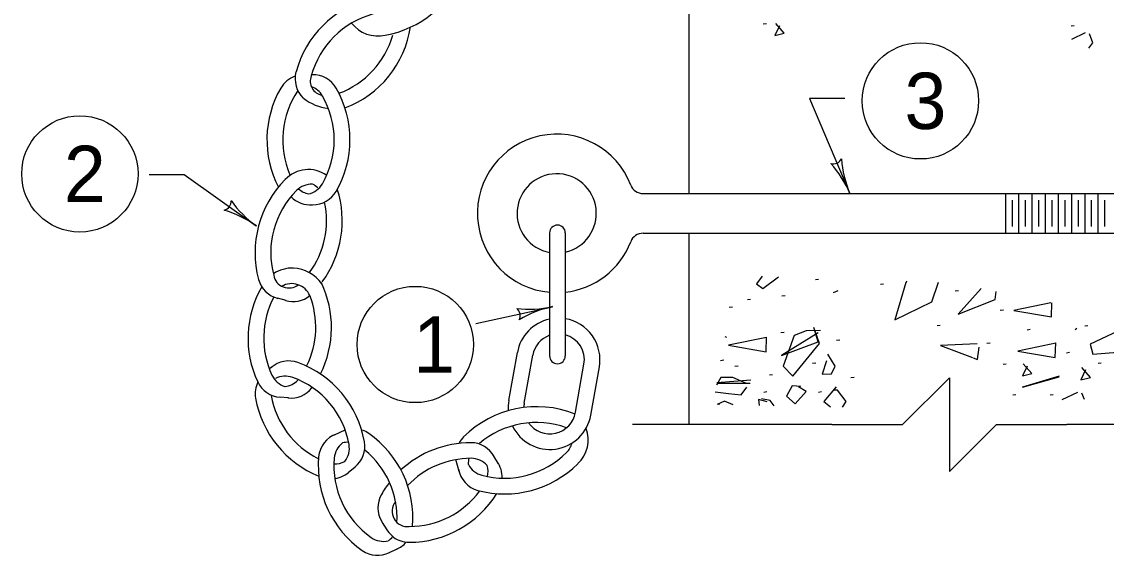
# Model space of a CAD drawing. Extents: x 1007 to 1035.5, y 1000.5 to 1021.5.
# Drawn here: x 1021.653 to 1025.502, y 1016.998 to 1018.893 of the extents above; entities that cross this region are included whole.
import ezdxf

# ---------------------------------------------------------------- set-up
doc = ezdxf.new("R2010")
doc.units = 0
doc.layers.add('Level 1', color=7, linetype='Continuous')

msp = doc.modelspace()

# ---------------------------------------------------------------- linework, layer by layer
at = {"layer": 'Level 1'}
for p, q in [((1024.0205, 1019.5246), (1024.0205, 1018.2824)), ((1024.5743, 1018.6196), (1024.4493, 1018.6196)), ((1024.4493, 1018.6196), (1024.5924, 1018.2824)), ((1022.1052, 1018.3507), (1022.2302, 1018.3507)), ((1022.2302, 1018.3507), (1022.4858, 1018.1678)), ((1023.8583, 1018.2824), (1025.5846, 1018.2824)), ((1025.1455, 1018.1418), (1025.1455, 1018.2824)), ((1025.1924, 1018.1418), (1025.1924, 1018.2824)), ((1025.2393, 1018.1418), (1025.2393, 1018.2824)), ((1025.2862, 1018.1418), (1025.2862, 1018.2824)), ((1025.333, 1018.1418), (1025.333, 1018.2824)), ((1025.3799, 1018.1418), (1025.3799, 1018.2824)), ((1025.4268, 1018.1418), (1025.4268, 1018.2824)), ((1025.4737, 1018.1418), (1025.4737, 1018.2824)), ((1025.1689, 1018.1652), (1025.1689, 1018.259)), ((1025.2158, 1018.1652), (1025.2158, 1018.259)), ((1025.2628, 1018.1652), (1025.2628, 1018.259)), ((1025.3097, 1018.1652), (1025.3097, 1018.259)), ((1025.3566, 1018.1652), (1025.3566, 1018.259)), ((1025.4035, 1018.1652), (1025.4035, 1018.259)), ((1025.4504, 1018.1652), (1025.4504, 1018.259)), ((1025.4973, 1018.1652), (1025.4973, 1018.259)), ((1023.5268, 1018.1427), (1023.5268, 1017.706)), ((1023.5823, 1018.1427), (1023.5823, 1017.706)), ((1023.8583, 1018.1418), (1025.5846, 1018.1418)), ((1024.0205, 1018.1418), (1024.0205, 1017.4621)), ((1022.5918, 1017.9023), (1022.5607, 1017.9108)), ((1023.2645, 1017.8216), (1023.5364, 1017.8809)), ((1023.3822, 1017.5474), (1023.4123, 1017.718)), ((1023.4368, 1017.5378), (1023.4668, 1017.7084)), ((1022.5403, 1017.6659), (1022.533, 1017.6598)), ((1023.6185, 1017.5058), (1023.6486, 1017.6763)), ((1023.6732, 1017.4961), (1023.7033, 1017.6668)), ((1022.6003, 1017.5567), (1022.5682, 1017.5596)), ((1022.7613, 1017.4251), (1022.8009, 1017.4438)), ((1024.5288, 1017.4621), (1023.8212, 1017.4621)), ((1025.8748, 1017.4621), (1025.3623, 1017.4621)), ((1023.3456, 1017.3226), (1023.3293, 1017.3506)), ((1022.8123, 1017.2918), (1022.8369, 1017.3127)), ((1023.2055, 1017.2957), (1023.1941, 1017.3379)), ((1022.93, 1017.1198), (1022.9347, 1017.1114)), ((1022.9856, 1017.0205), (1022.9563, 1017.007))]:
    msp.add_line(p, q, dxfattribs=at)
for points in [[(1024.2961, 1018.885), (1024.285, 1018.8837)], [(1024.3429, 1018.8781), (1024.3263, 1018.8434), (1024.3596, 1018.8518), (1024.329, 1018.8864)], [(1025.3886, 1018.8783), (1025.3775, 1018.8768)], [(1025.4273, 1018.8527), (1025.3783, 1018.8299)], [(1025.4551, 1018.818), (1025.4426, 1018.8498)], [(1025.4407, 1018.7983), (1025.4551, 1018.818)], [(1024.2808, 1017.9893), (1024.2611, 1017.9622)], [(1024.2833, 1017.9455), (1024.3386, 1017.9873)], [(1024.4814, 1017.9777), (1024.4703, 1017.9763)], [(1024.7905, 1017.9663), (1024.7517, 1017.8346)], [(1024.7945, 1017.9714), (1024.7905, 1017.9663)], [(1024.8834, 1017.8983), (1024.9068, 1017.9675)], [(1024.2611, 1017.9622), (1024.2833, 1017.9455)], [(1024.5496, 1017.9373), (1024.533, 1017.9303)], [(1024.7118, 1017.9607), (1024.7008, 1017.9593)], [(1024.9773, 1017.9368), (1024.9663, 1017.9354)], [(1025.0581, 1017.9452), (1024.9763, 1017.854)], [(1025.1082, 1017.9067), (1025.1112, 1017.9344)], [(1024.2398, 1017.9062), (1024.2287, 1017.9048)], [(1024.3623, 1017.9198), (1024.3513, 1017.9184)], [(1024.7517, 1017.8346), (1024.8834, 1017.8983)], [(1024.9763, 1017.854), (1025.1082, 1017.9067)], [(1025.3058, 1017.8948), (1025.1747, 1017.8678)], [(1025.3078, 1017.8443), (1025.3093, 1017.8942)], [(1024.1752, 1017.879), (1024.1644, 1017.8776)], [(1025.1373, 1017.8688), (1025.1262, 1017.8673)], [(1025.1747, 1017.8678), (1025.3078, 1017.8443)], [(1024.9127, 1017.8143), (1024.9016, 1017.8129)], [(1025.4368, 1017.8129), (1025.4257, 1017.8115)], [(1024.1558, 1017.7713), (1024.1502, 1017.7741)], [(1024.2961, 1017.7717), (1024.1615, 1017.744), (1024.2947, 1017.7204), (1024.2961, 1017.7731)], [(1024.3589, 1017.7891), (1024.3478, 1017.7877)], [(1024.4803, 1017.788), (1024.3499, 1017.7075), (1024.4803, 1017.7561), (1024.465, 1017.8074)], [(1024.4886, 1017.7963), (1024.4373, 1017.7949), (1024.3943, 1017.7783), (1024.3554, 1017.6701), (1024.3901, 1017.634), (1024.4844, 1017.7505), (1024.4678, 1017.7977)], [(1025.2326, 1017.7993), (1025.2215, 1017.7979)], [(1025.398, 1017.8033), (1025.3924, 1017.7991)], [(1025.5436, 1017.7942), (1025.4452, 1017.7483), (1025.4548, 1017.7123), (1025.5423, 1017.7193), (1025.5713, 1017.7595), (1025.5588, 1017.7913)], [(1024.5563, 1017.7618), (1024.5452, 1017.7605)], [(1025.0443, 1017.7492), (1024.9139, 1017.7436)], [(1024.9139, 1017.7436), (1025.028, 1017.7004)], [(1025.0458, 1017.6937), (1025.0513, 1017.7367)], [(1025.0897, 1017.7517), (1025.0785, 1017.7503)], [(1025.3228, 1017.7513), (1025.1883, 1017.7235), (1025.3215, 1017.7), (1025.3228, 1017.7527)], [(1024.5094, 1017.6881), (1024.4942, 1017.6409), (1024.5274, 1017.6423), (1024.5399, 1017.6701), (1024.5136, 1017.7117)], [(1025.0297, 1017.6998), (1025.0458, 1017.6937)], [(1025.3721, 1017.7176), (1025.361, 1017.7163)], [(1024.1445, 1017.6904), (1024.1334, 1017.689)], [(1024.1956, 1017.67), (1024.1844, 1017.6686)], [(1024.4713, 1017.6802), (1024.4602, 1017.6788)], [(1025.1475, 1017.6768), (1025.1364, 1017.6754)], [(1025.2215, 1017.6698), (1025.2048, 1017.6352), (1025.2382, 1017.6435), (1025.2077, 1017.6782)], [(1025.4291, 1017.6563), (1025.4125, 1017.6216), (1025.4458, 1017.6299), (1025.4153, 1017.6646)], [(1025.4844, 1017.6802), (1025.4733, 1017.6788)], [(1024.1349, 1017.6298), (1024.1184, 1017.6017)], [(1024.2403, 1017.6202), (1024.1198, 1017.6101)], [(1024.1765, 1017.6298), (1024.1349, 1017.6298)], [(1024.2251, 1017.6077), (1024.1765, 1017.6298)], [(1024.3181, 1017.6393), (1024.307, 1017.6379)], [(1024.5288, 1017.4621), (1024.7788, 1017.4621), (1024.9456, 1017.6288), (1024.9456, 1017.2954), (1025.1123, 1017.4621), (1025.3623, 1017.4621)], [(1024.6073, 1017.6292), (1024.5963, 1017.6278)], [(1025.3356, 1017.634), (1025.2053, 1017.5952), (1025.3356, 1017.6313)], [(1024.1147, 1017.5788), (1024.1613, 1017.573)], [(1024.1197, 1017.6091), (1024.2389, 1017.6091)], [(1024.207, 1017.5674), (1024.2264, 1017.5952)], [(1024.2977, 1017.5781), (1024.2866, 1017.5767)], [(1024.4178, 1017.598), (1024.3873, 1017.5993), (1024.3679, 1017.5633), (1024.3984, 1017.5356), (1024.4373, 1017.5799), (1024.4095, 1017.5966)], [(1024.4917, 1017.5781), (1024.4806, 1017.5767)], [(1024.5441, 1017.5966), (1024.4997, 1017.5438)], [(1024.5483, 1017.5841), (1024.533, 1017.5841)], [(1024.5788, 1017.5438), (1024.5483, 1017.5841)], [(1024.1474, 1017.5453), (1024.1216, 1017.5338)], [(1024.1776, 1017.5326), (1024.1474, 1017.5453)], [(1024.1613, 1017.573), (1024.207, 1017.5674)], [(1024.2986, 1017.5425), (1024.2681, 1017.5508)], [(1024.2681, 1017.5508), (1024.2703, 1017.5306)], [(1024.3097, 1017.548), (1024.2792, 1017.5536)], [(1024.3231, 1017.5294), (1024.3097, 1017.548)], [(1024.4997, 1017.5438), (1024.523, 1017.525)], [(1024.5656, 1017.5241), (1024.5788, 1017.5438)], [(1025.1815, 1017.5679), (1025.1704, 1017.5665)], [(1025.3143, 1017.5679), (1025.3032, 1017.5665)], [(1025.4007, 1017.5763), (1025.3446, 1017.5503)], [(1025.4247, 1017.5515), (1025.4159, 1017.5736)], [(1024.128, 1017.5342), (1024.1248, 1017.5338)], [(1024.1313, 1017.5336), (1024.128, 1017.5342)]]:
    msp.add_lwpolyline(points, dxfattribs=at)
for centre in [(1024.8428, 1018.6116), (1021.8595, 1018.3523), (1023.0498, 1017.7466)]:
    msp.add_circle(centre, 0.2064, dxfattribs=at)
for centre, radius, start, end in [((1022.8793, 1019.2059), 0.3667, 280.0007, 338.121), ((1022.9808, 1018.6192), 0.3667, 105, 164.9993), ((1022.9815, 1018.6193), 0.3113, 105, 164.9849), ((1022.9168, 1018.9595), 0.1176, 217.6389, 282.8478), ((1022.6705, 1018.9293), 0.3667, 290.7383, 351.4213), ((1022.6706, 1018.9301), 0.3113, 290.3817, 344.1465), ((1022.6546, 1018.6095), 0.0947, 108.9703, 150.0149), ((1022.718, 1018.6895), 0.0947, 164.986, 226.3149), ((1022.7274, 1018.6811), 0.0502, 158.0423, 260.2307), ((1022.6869, 1018.6097), 0.0947, 29.9967, 91.4279), ((1022.8901, 1018.4735), 0.3667, 150.0008, 207.3132), ((1022.6546, 1018.5906), 0.0762, 29.9963, 69.8536), ((1022.4514, 1018.4736), 0.3667, 330.0007, 30), ((1022.8905, 1018.473), 0.3113, 145.8077, 203.4835), ((1022.7608, 1018.7591), 0.1753, 231.9251, 263.6947), ((1022.451, 1018.473), 0.3113, 330.0151, 30), ((1023.5518, 1018.2121), 0.2813, 20.9217, 264.9174), ((1024.5344, 1018.4193), 0.0313, 251.7815, 333.8982), ((1024.2326, 1018.1296), 0.3909, 23.0069, 41.6757), ((1024.9523, 1018.4352), 0.3909, 184.3541, 203.0008), ((1022.6701, 1018.2571), 0.1107, 53.8122, 137.4444), ((1023.5518, 1018.2121), 0.1406, 282.5611, 259.7954), ((1022.8478, 1018.0727), 0.3667, 135, 194.9993), ((1022.6821, 1018.2394), 0.0762, 87.6887, 135), ((1022.6546, 1018.3555), 0.0762, 282.168, 330.0151), ((1022.6509, 1018.2478), 0.0762, 46.2276, 62.832), ((1023.8582, 1018.3293), 0.0469, 200.9287, 270), ((1022.8484, 1018.0732), 0.3113, 135, 194.9849), ((1022.6766, 1018.3372), 0.0947, 223.9369, 275.5187), ((1022.6875, 1018.3554), 0.0762, 227.5034, 257.3113), ((1022.6869, 1018.3377), 0.0947, 269.2494, 330.0007), ((1022.424, 1018.1862), 0.3667, 323.7135, 17.7526), ((1024.2326, 1018.1296), 0.3909, 22.9947, 23.0069), ((1022.365, 1018.2543), 0.0313, 283.1928, 5.3095), ((1022.7133, 1018.4857), 0.3909, 215.7653, 234.4121), ((1022.4238, 1018.1869), 0.3113, 323.2984, 12.1458), ((1022.2584, 1017.8498), 0.3909, 54.4182, 73.087), ((1022.2584, 1017.8498), 0.3909, 54.406, 54.4182), ((1023.5546, 1018.1427), 0.0278, 0, 180), ((1023.8582, 1018.0949), 0.0469, 90, 159.0713), ((1023.5518, 1018.2121), 0.2813, 276.2427, 339.0783), ((1022.6142, 1017.895), 0.123, 88.5275, 123.1297), ((1022.608, 1017.8823), 0.136, 35.8549, 86.052), ((1022.5851, 1018.0023), 0.0947, 194.986, 256.3149), ((1022.6011, 1018.0015), 0.0543, 189.4521, 308.4435), ((1022.3858, 1017.807), 0.3667, 333.318, 25.5591), ((1022.8229, 1017.7689), 0.3667, 150.0843, 204.9989), ((1022.6113, 1017.8925), 0.0701, 23.1688, 119.9514), ((1022.8233, 1017.7694), 0.3113, 152.0949, 204.9875), ((1022.6164, 1017.9939), 0.0947, 253.5754, 308.8488), ((1022.3854, 1017.8077), 0.3113, 334.0844, 21.1725), ((1023.4531, 1018.2629), 0.3909, 263.6564, 282.3031), ((1023.3912, 1017.8493), 0.0313, 331.0838, 53.2005), ((1023.6198, 1017.499), 0.3909, 102.3092, 120.978), ((1023.6198, 1017.499), 0.3909, 102.297, 102.3092), ((1023.5577, 1017.6923), 0.1478, 102.0454, 169.9958), ((1023.5577, 1017.6923), 0.1478, 350.0276, 80.3895), ((1023.5577, 1017.6923), 0.0923, 109.5261, 170.01), ((1023.5577, 1017.6923), 0.0923, 350.061, 74.491), ((1023.5546, 1017.706), 0.0278, 180, 0), ((1022.6012, 1017.5935), 0.0947, 69.9967, 131.4279), ((1022.5082, 1017.3379), 0.3667, 10.0007, 70), ((1022.6103, 1017.67), 0.0762, 204.9849, 252.5891), ((1022.5887, 1017.558), 0.0762, 70, 117.544), ((1022.578, 1017.6729), 0.0762, 277.456, 316.3873), ((1022.5083, 1017.3371), 0.3113, 10.0151, 70), ((1022.5765, 1017.5727), 0.0947, 154.0216, 190.014), ((1022.5764, 1017.6538), 0.0947, 204.986, 266.3149), ((1022.6086, 1017.651), 0.0947, 263.5721, 321.9521), ((1022.8444, 1017.6198), 0.3667, 190.0007, 248.121), ((1022.6135, 1017.5788), 0.0762, 189.7542, 190.0151), ((1022.845, 1017.6197), 0.3113, 190.0151, 243.4807), ((1023.5276, 1017.5218), 0.1478, 170, 183.928), ((1023.4809, 1017.1591), 0.3667, 68.1803, 135.0013), ((1023.5276, 1017.5218), 0.0923, 170.0252, 179.2989), ((1023.5276, 1017.5218), 0.0923, 215.2469, 350.0038), ((1023.4803, 1017.1585), 0.3113, 69.9976, 130.6747), ((1023.5276, 1017.5218), 0.1478, 205.6868, 349.9919), ((1022.8013, 1017.3394), 0.0947, 109.498, 175), ((1022.8306, 1017.353), 0.0947, 54.9993, 70.4938), ((1022.6747, 1017.1302), 0.3667, 355.393, 54.9946), ((1023.5506, 1017.4077), 0.1133, 312.0574, 21.3057), ((1022.8381, 1017.3368), 0.0762, 127.6887, 175), ((1022.8088, 1017.3232), 0.0762, 86.2276, 102.832), ((1022.7398, 1017.378), 0.0762, 322.168, 10.0151), ((1022.7761, 1017.3851), 0.0947, 309.2494, 10.0007), ((1023.2474, 1017.0312), 0.3667, 90.0027, 132.6185), ((1023.2885, 1017.3513), 0.0947, 134.9993, 150.4938), ((1023.2474, 1017.3032), 0.0947, 29.2494, 90.0007), ((1023.5328, 1017.4168), 0.0762, 314.9504, 344.7429), ((1023.0722, 1017.3157), 0.3667, 175, 234.9993), ((1022.674, 1017.1306), 0.3113, 357.066, 50.6658), ((1023.3666, 1017.583), 0.3113, 255, 314.9849), ((1023.0723, 1017.3164), 0.3113, 175, 234.9849), ((1022.7646, 1017.3988), 0.0762, 267.5034, 297.3113), ((1023.2482, 1017.0312), 0.3113, 90.0129, 136.4195), ((1023.3141, 1017.3247), 0.0762, 166.2276, 182.832), ((1023.3058, 1017.3559), 0.0762, 207.6887, 255), ((1023.2482, 1017.2663), 0.0762, 42.168, 90.0151), ((1023.3672, 1017.5828), 0.3667, 255, 314.9993), ((1023.232, 1017.2942), 0.0762, 347.5034, 17.3113), ((1023.2636, 1017.2752), 0.0947, 358.4676, 35.5021), ((1022.7513, 1017.3643), 0.0947, 278.4676, 315.5021), ((1023.2968, 1017.3201), 0.0947, 189.498, 255), ((1023.2474, 1017.0312), 0.3667, 141.985, 149.9936), ((1023.0118, 1017.1672), 0.0947, 149.9967, 211.4279), ((1023.0281, 1017.4112), 0.3667, 270.0007, 328.121), ((1023.0284, 1017.4118), 0.3113, 270.0151, 323.4807), ((1023.0219, 1017.1543), 0.0542, 140.7892, 277.0284), ((1023.1075, 1017.206), 0.1971, 208.6948, 226.7159), ((1023.0284, 1017.1767), 0.0762, 269.7542, 270.0151), ((1022.9375, 1017.1238), 0.0762, 234.9849, 282.5891), ((1022.9082, 1017.1101), 0.0762, 307.4643, 323.5172), ((1023.028, 1017.1392), 0.0947, 234.0216, 270.014), ((1022.9456, 1017.1065), 0.0947, 293.5809, 319.2712), ((1022.9163, 1017.0928), 0.0947, 234.986, 296.3149)]:
    msp.add_arc(centre, radius, start, end, dxfattribs=at)

# ---------------------------------------------------------------- texts
for s, p in [('3', (1024.7862, 1018.5116)), ('2', (1021.8028, 1018.2523)), ('1', (1023.0427, 1017.6466))]:
    msp.add_text(s, height=0.2, dxfattribs=at).set_placement(p)

doc.saveas('drawing.dxf')
